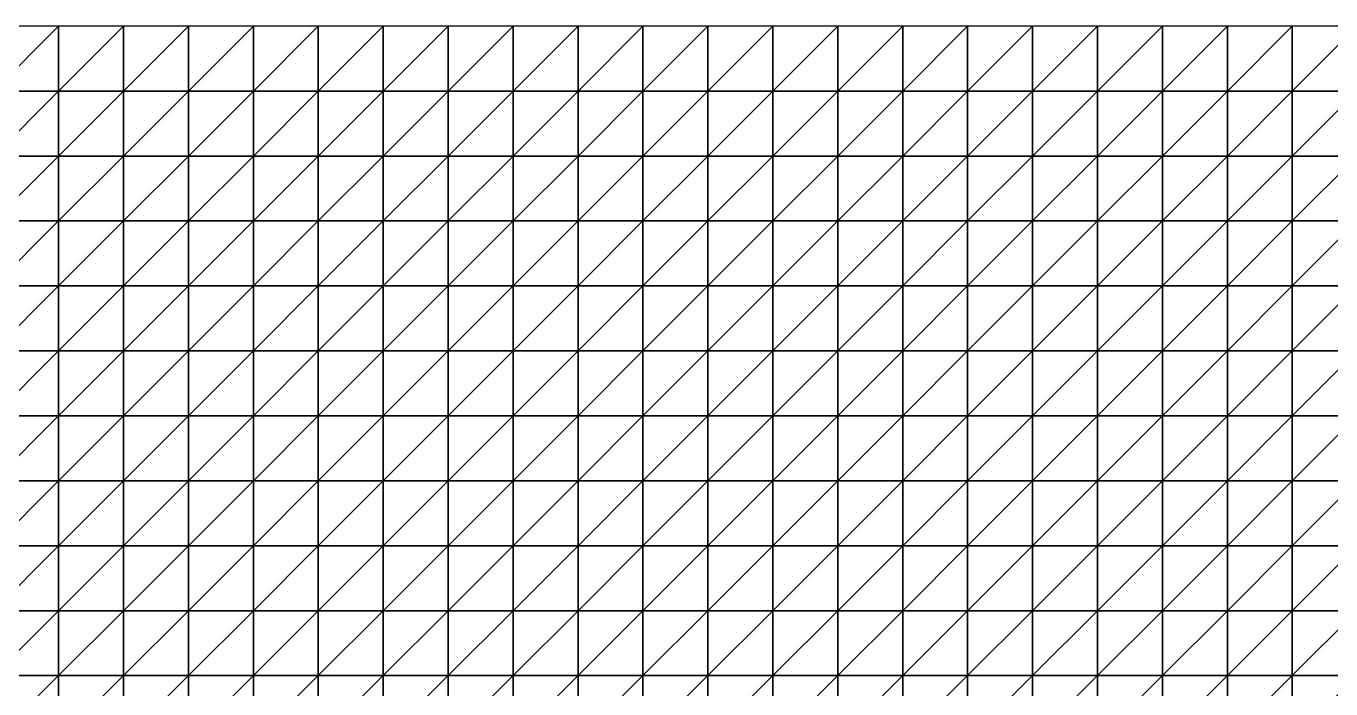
# Model space of a CAD drawing. Header units: metres. Extents: x 351000 to 353000, y 7455000 to 7457000.
# Drawn here: x 351988 to 352490, y 7456745 to 7457000 of the extents above; entities that cross this region are included whole.
import ezdxf

# ---------------------------------------------------------------- set-up
doc = ezdxf.new("R2010")
doc.units = ezdxf.units.M

msp = doc.modelspace()

# ---------------------------------------------------------------- linework, layer by layer
at = {"layer": 'TOPOGRAPHY'}
for points in [[(351975, 7456975, 1240.91), (352000, 7456975, 1244.28), (352000, 7457000, 1244.48)], [(351975, 7456975, 1240.91), (352000, 7457000, 1244.48), (351975, 7457000, 1240.61)], [(352000, 7456975, 1244.28), (352025, 7456975, 1247.51), (352025, 7457000, 1248.13)], [(352000, 7456975, 1244.28), (352025, 7457000, 1248.13), (352000, 7457000, 1244.48)], [(352025, 7456975, 1247.51), (352050, 7456975, 1250.34), (352050, 7457000, 1251.27)], [(352025, 7456975, 1247.51), (352050, 7457000, 1251.27), (352025, 7457000, 1248.13)], [(352050, 7456975, 1250.34), (352075, 7456975, 1252.52), (352075, 7457000, 1253.63)], [(352050, 7456975, 1250.34), (352075, 7457000, 1253.63), (352050, 7457000, 1251.27)], [(352075, 7456975, 1252.52), (352100, 7456975, 1253.86), (352100, 7457000, 1255)], [(352075, 7456975, 1252.52), (352100, 7457000, 1255), (352075, 7457000, 1253.63)], [(352100, 7456975, 1253.86), (352125, 7456975, 1254.24), (352125, 7457000, 1255.28)], [(352100, 7456975, 1253.86), (352125, 7457000, 1255.28), (352100, 7457000, 1255)], [(352125, 7456975, 1254.24), (352150, 7456975, 1253.62), (352150, 7457000, 1254.45)], [(352125, 7456975, 1254.24), (352150, 7457000, 1254.45), (352125, 7457000, 1255.28)], [(352150, 7456975, 1253.62), (352175, 7456975, 1252.06), (352175, 7457000, 1252.59)], [(352150, 7456975, 1253.62), (352175, 7457000, 1252.59), (352150, 7457000, 1254.45)], [(352175, 7456975, 1252.06), (352200, 7456975, 1249.71), (352200, 7457000, 1249.88)], [(352175, 7456975, 1252.06), (352200, 7457000, 1249.88), (352175, 7457000, 1252.59)], [(352200, 7456975, 1249.71), (352225, 7456975, 1246.79), (352225, 7457000, 1246.58)], [(352200, 7456975, 1249.71), (352225, 7457000, 1246.58), (352200, 7457000, 1249.88)], [(352225, 7456975, 1246.79), (352250, 7456975, 1243.6), (352250, 7457000, 1243.01)], [(352225, 7456975, 1246.79), (352250, 7457000, 1243.01), (352225, 7457000, 1246.58)], [(352250, 7456975, 1243.6), (352275, 7456975, 1240.43), (352275, 7457000, 1239.47)], [(352250, 7456975, 1243.6), (352275, 7457000, 1239.47), (352250, 7457000, 1243.01)], [(352275, 7456975, 1240.43), (352300, 7456975, 1237.61), (352300, 7457000, 1236.32)], [(352275, 7456975, 1240.43), (352300, 7457000, 1236.32), (352275, 7457000, 1239.47)], [(352300, 7456975, 1237.61), (352325, 7456975, 1235.41), (352325, 7457000, 1233.82)], [(352300, 7456975, 1237.61), (352325, 7457000, 1233.82), (352300, 7457000, 1236.32)], [(352325, 7456975, 1235.41), (352350, 7456975, 1234.07), (352350, 7457000, 1232.21)], [(352325, 7456975, 1235.41), (352350, 7457000, 1232.21), (352325, 7457000, 1233.82)], [(352350, 7456975, 1234.07), (352375, 7456975, 1233.73), (352375, 7457000, 1231.63)], [(352350, 7456975, 1234.07), (352375, 7457000, 1231.63), (352350, 7457000, 1232.21)], [(352375, 7456975, 1233.73), (352400, 7456975, 1234.45), (352400, 7457000, 1232.13)], [(352375, 7456975, 1233.73), (352400, 7457000, 1232.13), (352375, 7457000, 1231.63)], [(352400, 7456975, 1234.45), (352425, 7456975, 1236.2), (352425, 7457000, 1233.65)], [(352400, 7456975, 1234.45), (352425, 7457000, 1233.65), (352400, 7457000, 1232.13)], [(352425, 7456975, 1236.2), (352450, 7456975, 1238.85), (352450, 7457000, 1236.08)], [(352425, 7456975, 1236.2), (352450, 7457000, 1236.08), (352425, 7457000, 1233.65)], [(352450, 7456975, 1238.85), (352475, 7456975, 1242.18), (352475, 7457000, 1239.19)], [(352450, 7456975, 1238.85), (352475, 7457000, 1239.19), (352450, 7457000, 1236.08)], [(352475, 7456975, 1242.18), (352500, 7456975, 1245.94), (352500, 7457000, 1242.75)], [(352475, 7456975, 1242.18), (352500, 7457000, 1242.75), (352475, 7457000, 1239.19)], [(351975, 7456950, 1240.8), (352000, 7456950, 1243.38), (352000, 7456975, 1244.28)], [(351975, 7456950, 1240.8), (352000, 7456975, 1244.28), (351975, 7456975, 1240.91)], [(352000, 7456950, 1243.38), (352025, 7456950, 1245.91), (352025, 7456975, 1247.51)], [(352000, 7456950, 1243.38), (352025, 7456975, 1247.51), (352000, 7456975, 1244.28)], [(352025, 7456950, 1245.91), (352050, 7456950, 1248.19), (352050, 7456975, 1250.34)], [(352025, 7456950, 1245.91), (352050, 7456975, 1250.34), (352025, 7456975, 1247.51)], [(352050, 7456950, 1248.19), (352075, 7456950, 1250.01), (352075, 7456975, 1252.52)], [(352050, 7456950, 1248.19), (352075, 7456975, 1252.52), (352050, 7456975, 1250.34)], [(352075, 7456950, 1250.01), (352100, 7456950, 1251.22), (352100, 7456975, 1253.86)], [(352075, 7456950, 1250.01), (352100, 7456975, 1253.86), (352075, 7456975, 1252.52)], [(352100, 7456950, 1251.22), (352125, 7456950, 1251.69), (352125, 7456975, 1254.24)], [(352100, 7456950, 1251.22), (352125, 7456975, 1254.24), (352100, 7456975, 1253.86)], [(352125, 7456950, 1251.69), (352150, 7456950, 1251.39), (352150, 7456975, 1253.62)], [(352125, 7456950, 1251.69), (352150, 7456975, 1253.62), (352125, 7456975, 1254.24)], [(352150, 7456950, 1251.39), (352175, 7456950, 1250.32), (352175, 7456975, 1252.06)], [(352150, 7456950, 1251.39), (352175, 7456975, 1252.06), (352150, 7456975, 1253.62)], [(352175, 7456950, 1250.32), (352200, 7456950, 1248.62), (352200, 7456975, 1249.71)], [(352175, 7456950, 1250.32), (352200, 7456975, 1249.71), (352175, 7456975, 1252.06)], [(352200, 7456950, 1248.62), (352225, 7456950, 1246.43), (352225, 7456975, 1246.79)], [(352200, 7456950, 1248.62), (352225, 7456975, 1246.79), (352200, 7456975, 1249.71)], [(352225, 7456950, 1246.43), (352250, 7456950, 1244.01), (352250, 7456975, 1243.6)], [(352225, 7456950, 1246.43), (352250, 7456975, 1243.6), (352225, 7456975, 1246.79)], [(352250, 7456950, 1244.01), (352275, 7456950, 1241.6), (352275, 7456975, 1240.43)], [(352250, 7456950, 1244.01), (352275, 7456975, 1240.43), (352250, 7456975, 1243.6)], [(352275, 7456950, 1241.6), (352300, 7456950, 1239.48), (352300, 7456975, 1237.61)], [(352275, 7456950, 1241.6), (352300, 7456975, 1237.61), (352275, 7456975, 1240.43)], [(352300, 7456950, 1239.48), (352325, 7456950, 1237.9), (352325, 7456975, 1235.41)], [(352300, 7456950, 1239.48), (352325, 7456975, 1235.41), (352300, 7456975, 1237.61)], [(352325, 7456950, 1237.9), (352350, 7456950, 1237.07), (352350, 7456975, 1234.07)], [(352325, 7456950, 1237.9), (352350, 7456975, 1234.07), (352325, 7456975, 1235.41)], [(352350, 7456950, 1237.07), (352375, 7456950, 1237.11), (352375, 7456975, 1233.73)], [(352350, 7456950, 1237.07), (352375, 7456975, 1233.73), (352350, 7456975, 1234.07)], [(352375, 7456950, 1237.11), (352400, 7456950, 1238.1), (352400, 7456975, 1234.45)], [(352375, 7456950, 1237.11), (352400, 7456975, 1234.45), (352375, 7456975, 1233.73)], [(352400, 7456950, 1238.1), (352425, 7456950, 1240), (352425, 7456975, 1236.2)], [(352400, 7456950, 1238.1), (352425, 7456975, 1236.2), (352400, 7456975, 1234.45)], [(352425, 7456950, 1240), (352450, 7456950, 1242.69), (352450, 7456975, 1238.85)], [(352425, 7456950, 1240), (352450, 7456975, 1238.85), (352425, 7456975, 1236.2)], [(352450, 7456950, 1242.69), (352475, 7456950, 1245.99), (352475, 7456975, 1242.18)], [(352450, 7456950, 1242.69), (352475, 7456975, 1242.18), (352450, 7456975, 1238.85)], [(352475, 7456950, 1245.99), (352500, 7456950, 1249.63), (352500, 7456975, 1245.94)], [(352475, 7456950, 1245.99), (352500, 7456975, 1245.94), (352475, 7456975, 1242.18)], [(351975, 7456925, 1240.08), (352000, 7456925, 1241.77), (352000, 7456950, 1243.38)], [(351975, 7456925, 1240.08), (352000, 7456950, 1243.38), (351975, 7456950, 1240.8)], [(352000, 7456925, 1241.77), (352025, 7456925, 1243.49), (352025, 7456950, 1245.91)], [(352000, 7456925, 1241.77), (352025, 7456950, 1245.91), (352000, 7456950, 1243.38)], [(352025, 7456925, 1243.49), (352050, 7456925, 1245.14), (352050, 7456950, 1248.19)], [(352025, 7456925, 1243.49), (352050, 7456950, 1248.19), (352025, 7456950, 1245.91)], [(352050, 7456925, 1245.14), (352075, 7456925, 1246.58), (352075, 7456950, 1250.01)], [(352050, 7456925, 1245.14), (352075, 7456950, 1250.01), (352050, 7456950, 1248.19)], [(352075, 7456925, 1246.58), (352100, 7456925, 1247.68), (352100, 7456950, 1251.22)], [(352075, 7456925, 1246.58), (352100, 7456950, 1251.22), (352075, 7456950, 1250.01)], [(352100, 7456925, 1247.68), (352125, 7456925, 1248.33), (352125, 7456950, 1251.69)], [(352100, 7456925, 1247.68), (352125, 7456950, 1251.69), (352100, 7456950, 1251.22)], [(352125, 7456925, 1248.33), (352150, 7456925, 1248.48), (352150, 7456950, 1251.39)], [(352125, 7456925, 1248.33), (352150, 7456950, 1251.39), (352125, 7456950, 1251.69)], [(352150, 7456925, 1248.48), (352175, 7456925, 1248.12), (352175, 7456950, 1250.32)], [(352150, 7456925, 1248.48), (352175, 7456950, 1250.32), (352150, 7456950, 1251.39)], [(352175, 7456925, 1248.12), (352200, 7456925, 1247.29), (352200, 7456950, 1248.62)], [(352175, 7456925, 1248.12), (352200, 7456950, 1248.62), (352175, 7456950, 1250.32)], [(352200, 7456925, 1247.29), (352225, 7456925, 1246.11), (352225, 7456950, 1246.43)], [(352200, 7456925, 1247.29), (352225, 7456950, 1246.43), (352200, 7456950, 1248.62)], [(352225, 7456925, 1246.11), (352250, 7456925, 1244.74), (352250, 7456950, 1244.01)], [(352225, 7456925, 1246.11), (352250, 7456950, 1244.01), (352225, 7456950, 1246.43)], [(352250, 7456925, 1244.74), (352275, 7456925, 1243.36), (352275, 7456950, 1241.6)], [(352250, 7456925, 1244.74), (352275, 7456950, 1241.6), (352250, 7456950, 1244.01)], [(352275, 7456925, 1243.36), (352300, 7456925, 1242.17), (352300, 7456950, 1239.48)], [(352275, 7456925, 1243.36), (352300, 7456950, 1239.48), (352275, 7456950, 1241.6)], [(352300, 7456925, 1242.17), (352325, 7456925, 1241.37), (352325, 7456950, 1237.9)], [(352300, 7456925, 1242.17), (352325, 7456950, 1237.9), (352300, 7456950, 1239.48)], [(352325, 7456925, 1241.37), (352350, 7456925, 1241.14), (352350, 7456950, 1237.07)], [(352325, 7456925, 1241.37), (352350, 7456950, 1237.07), (352325, 7456950, 1237.9)], [(352350, 7456925, 1241.14), (352375, 7456925, 1241.58), (352375, 7456950, 1237.11)], [(352350, 7456925, 1241.14), (352375, 7456950, 1237.11), (352350, 7456950, 1237.07)], [(352375, 7456925, 1241.58), (352400, 7456925, 1242.75), (352400, 7456950, 1238.1)], [(352375, 7456925, 1241.58), (352400, 7456950, 1238.1), (352375, 7456950, 1237.11)], [(352400, 7456925, 1242.75), (352425, 7456925, 1244.63), (352425, 7456950, 1240)], [(352400, 7456925, 1242.75), (352425, 7456950, 1240), (352400, 7456950, 1238.1)], [(352425, 7456925, 1244.63), (352450, 7456925, 1247.14), (352450, 7456950, 1242.69)], [(352425, 7456925, 1244.63), (352450, 7456950, 1242.69), (352425, 7456950, 1240)], [(352450, 7456925, 1247.14), (352475, 7456925, 1250.1), (352475, 7456950, 1245.99)], [(352450, 7456925, 1247.14), (352475, 7456950, 1245.99), (352450, 7456950, 1242.69)], [(352475, 7456925, 1250.1), (352500, 7456925, 1253.31), (352500, 7456950, 1249.63)], [(352475, 7456925, 1250.1), (352500, 7456950, 1249.63), (352475, 7456950, 1245.99)], [(351975, 7456900, 1238.82), (352000, 7456900, 1239.67), (352000, 7456925, 1241.77)], [(351975, 7456900, 1238.82), (352000, 7456925, 1241.77), (351975, 7456925, 1240.08)], [(352000, 7456900, 1239.67), (352025, 7456900, 1240.69), (352025, 7456925, 1243.49)], [(352000, 7456900, 1239.67), (352025, 7456925, 1243.49), (352000, 7456925, 1241.77)], [(352025, 7456900, 1240.69), (352050, 7456900, 1241.81), (352050, 7456925, 1245.14)], [(352025, 7456900, 1240.69), (352050, 7456925, 1245.14), (352025, 7456925, 1243.49)], [(352050, 7456900, 1241.81), (352075, 7456900, 1242.96), (352075, 7456925, 1246.58)], [(352050, 7456900, 1241.81), (352075, 7456925, 1246.58), (352050, 7456925, 1245.14)], [(352075, 7456900, 1242.96), (352100, 7456900, 1244.06), (352100, 7456925, 1247.68)], [(352075, 7456900, 1242.96), (352100, 7456925, 1247.68), (352075, 7456925, 1246.58)], [(352100, 7456900, 1244.06), (352125, 7456900, 1245.02), (352125, 7456925, 1248.33)], [(352100, 7456900, 1244.06), (352125, 7456925, 1248.33), (352100, 7456925, 1247.68)], [(352125, 7456900, 1245.02), (352150, 7456900, 1245.75), (352150, 7456925, 1248.48)], [(352125, 7456900, 1245.02), (352150, 7456925, 1248.48), (352125, 7456925, 1248.33)], [(352150, 7456900, 1245.75), (352175, 7456900, 1246.22), (352175, 7456925, 1248.12)], [(352150, 7456900, 1245.75), (352175, 7456925, 1248.12), (352150, 7456925, 1248.48)], [(352175, 7456900, 1246.22), (352200, 7456900, 1246.41), (352200, 7456925, 1247.29)], [(352175, 7456900, 1246.22), (352200, 7456925, 1247.29), (352175, 7456925, 1248.12)], [(352200, 7456900, 1246.41), (352225, 7456900, 1246.35), (352225, 7456925, 1246.11)], [(352200, 7456900, 1246.41), (352225, 7456925, 1246.11), (352200, 7456925, 1247.29)], [(352225, 7456900, 1246.35), (352250, 7456900, 1246.13), (352250, 7456925, 1244.74)], [(352225, 7456900, 1246.35), (352250, 7456925, 1244.74), (352225, 7456925, 1246.11)], [(352250, 7456900, 1246.13), (352275, 7456900, 1245.84), (352275, 7456925, 1243.36)], [(352250, 7456900, 1246.13), (352275, 7456925, 1243.36), (352250, 7456925, 1244.74)], [(352275, 7456900, 1245.84), (352300, 7456900, 1245.62), (352300, 7456925, 1242.17)], [(352275, 7456900, 1245.84), (352300, 7456925, 1242.17), (352275, 7456925, 1243.36)], [(352300, 7456900, 1245.62), (352325, 7456900, 1245.59), (352325, 7456925, 1241.37)], [(352300, 7456900, 1245.62), (352325, 7456925, 1241.37), (352300, 7456925, 1242.17)], [(352325, 7456900, 1245.59), (352350, 7456900, 1245.89), (352350, 7456925, 1241.14)], [(352325, 7456900, 1245.59), (352350, 7456925, 1241.14), (352325, 7456925, 1241.37)], [(352350, 7456900, 1245.89), (352375, 7456900, 1246.61), (352375, 7456925, 1241.58)], [(352350, 7456900, 1245.89), (352375, 7456925, 1241.58), (352350, 7456925, 1241.14)], [(352375, 7456900, 1246.61), (352400, 7456900, 1247.8), (352400, 7456925, 1242.75)], [(352375, 7456900, 1246.61), (352400, 7456925, 1242.75), (352375, 7456925, 1241.58)], [(352400, 7456900, 1247.8), (352425, 7456900, 1249.46), (352425, 7456925, 1244.63)], [(352400, 7456900, 1247.8), (352425, 7456925, 1244.63), (352400, 7456925, 1242.75)], [(352425, 7456900, 1249.46), (352450, 7456900, 1251.54), (352450, 7456925, 1247.14)], [(352425, 7456900, 1249.46), (352450, 7456925, 1247.14), (352425, 7456925, 1244.63)], [(352450, 7456900, 1251.54), (352475, 7456900, 1253.93), (352475, 7456925, 1250.1)], [(352450, 7456900, 1251.54), (352475, 7456925, 1250.1), (352450, 7456925, 1247.14)], [(352475, 7456900, 1253.93), (352500, 7456900, 1256.47), (352500, 7456925, 1253.31)], [(352475, 7456900, 1253.93), (352500, 7456925, 1253.31), (352475, 7456925, 1250.1)], [(351975, 7456875, 1237.3), (352000, 7456875, 1237.59), (352000, 7456900, 1239.67)], [(351975, 7456875, 1237.3), (352000, 7456900, 1239.67), (351975, 7456900, 1238.82)], [(352000, 7456875, 1237.59), (352025, 7456875, 1238.13), (352025, 7456900, 1240.69)], [(352000, 7456875, 1237.59), (352025, 7456900, 1240.69), (352000, 7456900, 1239.67)], [(352025, 7456875, 1238.13), (352050, 7456875, 1238.95), (352050, 7456900, 1241.81)], [(352025, 7456875, 1238.13), (352050, 7456900, 1241.81), (352025, 7456900, 1240.69)], [(352050, 7456875, 1238.95), (352075, 7456875, 1240), (352075, 7456900, 1242.96)], [(352050, 7456875, 1238.95), (352075, 7456900, 1242.96), (352050, 7456900, 1241.81)], [(352075, 7456875, 1240), (352100, 7456875, 1241.25), (352100, 7456900, 1244.06)], [(352075, 7456875, 1240), (352100, 7456900, 1244.06), (352075, 7456900, 1242.96)], [(352100, 7456875, 1241.25), (352125, 7456875, 1242.6), (352125, 7456900, 1245.02)], [(352100, 7456875, 1241.25), (352125, 7456900, 1245.02), (352100, 7456900, 1244.06)], [(352125, 7456875, 1242.6), (352150, 7456875, 1243.96), (352150, 7456900, 1245.75)], [(352125, 7456875, 1242.6), (352150, 7456900, 1245.75), (352125, 7456900, 1245.02)], [(352150, 7456875, 1243.96), (352175, 7456875, 1245.26), (352175, 7456900, 1246.22)], [(352150, 7456875, 1243.96), (352175, 7456900, 1246.22), (352150, 7456900, 1245.75)], [(352175, 7456875, 1245.26), (352200, 7456875, 1246.43), (352200, 7456900, 1246.41)], [(352175, 7456875, 1245.26), (352200, 7456900, 1246.41), (352175, 7456900, 1246.22)], [(352200, 7456875, 1246.43), (352225, 7456875, 1247.42), (352225, 7456900, 1246.35)], [(352200, 7456875, 1246.43), (352225, 7456900, 1246.35), (352200, 7456900, 1246.41)], [(352225, 7456875, 1247.42), (352250, 7456875, 1248.23), (352250, 7456900, 1246.13)], [(352225, 7456875, 1247.42), (352250, 7456900, 1246.13), (352225, 7456900, 1246.35)], [(352250, 7456875, 1248.23), (352275, 7456875, 1248.9), (352275, 7456900, 1245.84)], [(352250, 7456875, 1248.23), (352275, 7456900, 1245.84), (352250, 7456900, 1246.13)], [(352275, 7456875, 1248.9), (352300, 7456875, 1249.48), (352300, 7456900, 1245.62)], [(352275, 7456875, 1248.9), (352300, 7456900, 1245.62), (352275, 7456900, 1245.84)], [(352300, 7456875, 1249.48), (352325, 7456875, 1250.05), (352325, 7456900, 1245.59)], [(352300, 7456875, 1249.48), (352325, 7456900, 1245.59), (352300, 7456900, 1245.62)], [(352325, 7456875, 1250.05), (352350, 7456875, 1250.69), (352350, 7456900, 1245.89)], [(352325, 7456875, 1250.05), (352350, 7456900, 1245.89), (352325, 7456900, 1245.59)], [(352350, 7456875, 1250.69), (352375, 7456875, 1251.49), (352375, 7456900, 1246.61)], [(352350, 7456875, 1250.69), (352375, 7456900, 1246.61), (352350, 7456900, 1245.89)], [(352375, 7456875, 1251.49), (352400, 7456875, 1252.51), (352400, 7456900, 1247.8)], [(352375, 7456875, 1251.49), (352400, 7456900, 1247.8), (352375, 7456900, 1246.61)], [(352400, 7456875, 1252.51), (352425, 7456875, 1253.77), (352425, 7456900, 1249.46)], [(352400, 7456875, 1252.51), (352425, 7456900, 1249.46), (352400, 7456900, 1247.8)], [(352425, 7456875, 1253.77), (352450, 7456875, 1255.26), (352450, 7456900, 1251.54)], [(352425, 7456875, 1253.77), (352450, 7456900, 1251.54), (352425, 7456900, 1249.46)], [(352450, 7456875, 1255.26), (352475, 7456875, 1256.95), (352475, 7456900, 1253.93)], [(352450, 7456875, 1255.26), (352475, 7456900, 1253.93), (352450, 7456900, 1251.54)], [(352475, 7456875, 1256.95), (352500, 7456875, 1258.72), (352500, 7456900, 1256.47)], [(352475, 7456875, 1256.95), (352500, 7456900, 1256.47), (352475, 7456900, 1253.93)], [(351975, 7456850, 1236.06), (352000, 7456850, 1236.14), (352000, 7456875, 1237.59)], [(351975, 7456850, 1236.06), (352000, 7456875, 1237.59), (351975, 7456875, 1237.3)], [(352000, 7456850, 1236.14), (352025, 7456850, 1236.54), (352025, 7456875, 1238.13)], [(352000, 7456850, 1236.14), (352025, 7456875, 1238.13), (352000, 7456875, 1237.59)], [(352025, 7456850, 1236.54), (352050, 7456850, 1237.31), (352050, 7456875, 1238.95)], [(352025, 7456850, 1236.54), (352050, 7456875, 1238.95), (352025, 7456875, 1238.13)], [(352050, 7456850, 1237.31), (352075, 7456850, 1238.46), (352075, 7456875, 1240)], [(352050, 7456850, 1237.31), (352075, 7456875, 1240), (352050, 7456875, 1238.95)], [(352075, 7456850, 1238.46), (352100, 7456850, 1239.95), (352100, 7456875, 1241.25)], [(352075, 7456850, 1238.46), (352100, 7456875, 1241.25), (352075, 7456875, 1240)], [(352100, 7456850, 1239.95), (352125, 7456850, 1241.71), (352125, 7456875, 1242.6)], [(352100, 7456850, 1239.95), (352125, 7456875, 1242.6), (352100, 7456875, 1241.25)], [(352125, 7456850, 1241.71), (352150, 7456850, 1243.63), (352150, 7456875, 1243.96)], [(352125, 7456850, 1241.71), (352150, 7456875, 1243.96), (352125, 7456875, 1242.6)], [(352150, 7456850, 1243.63), (352175, 7456850, 1245.6), (352175, 7456875, 1245.26)], [(352150, 7456850, 1243.63), (352175, 7456875, 1245.26), (352150, 7456875, 1243.96)], [(352175, 7456850, 1245.6), (352200, 7456850, 1247.52), (352200, 7456875, 1246.43)], [(352175, 7456850, 1245.6), (352200, 7456875, 1246.43), (352175, 7456875, 1245.26)], [(352200, 7456850, 1247.52), (352225, 7456850, 1249.28), (352225, 7456875, 1247.42)], [(352200, 7456850, 1247.52), (352225, 7456875, 1247.42), (352200, 7456875, 1246.43)], [(352225, 7456850, 1249.28), (352250, 7456850, 1250.83), (352250, 7456875, 1248.23)], [(352225, 7456850, 1249.28), (352250, 7456875, 1248.23), (352225, 7456875, 1247.42)], [(352250, 7456850, 1250.83), (352275, 7456850, 1252.14), (352275, 7456875, 1248.9)], [(352250, 7456850, 1250.83), (352275, 7456875, 1248.9), (352250, 7456875, 1248.23)], [(352275, 7456850, 1252.14), (352300, 7456850, 1253.22), (352300, 7456875, 1249.48)], [(352275, 7456850, 1252.14), (352300, 7456875, 1249.48), (352275, 7456875, 1248.9)], [(352300, 7456850, 1253.22), (352325, 7456850, 1254.09), (352325, 7456875, 1250.05)], [(352300, 7456850, 1253.22), (352325, 7456875, 1250.05), (352300, 7456875, 1249.48)], [(352325, 7456850, 1254.09), (352350, 7456850, 1254.84), (352350, 7456875, 1250.69)], [(352325, 7456850, 1254.09), (352350, 7456875, 1250.69), (352325, 7456875, 1250.05)], [(352350, 7456850, 1254.84), (352375, 7456850, 1255.52), (352375, 7456875, 1251.49)], [(352350, 7456850, 1254.84), (352375, 7456875, 1251.49), (352350, 7456875, 1250.69)], [(352375, 7456850, 1255.52), (352400, 7456850, 1256.21), (352400, 7456875, 1252.51)], [(352375, 7456850, 1255.52), (352400, 7456875, 1252.51), (352375, 7456875, 1251.49)], [(352400, 7456850, 1256.21), (352425, 7456850, 1256.98), (352425, 7456875, 1253.77)], [(352400, 7456850, 1256.21), (352425, 7456875, 1253.77), (352400, 7456875, 1252.51)], [(352425, 7456850, 1256.98), (352450, 7456850, 1257.86), (352450, 7456875, 1255.26)], [(352425, 7456850, 1256.98), (352450, 7456875, 1255.26), (352425, 7456875, 1253.77)], [(352450, 7456850, 1257.86), (352475, 7456850, 1258.85), (352475, 7456875, 1256.95)], [(352450, 7456850, 1257.86), (352475, 7456875, 1256.95), (352450, 7456875, 1255.26)], [(352475, 7456850, 1258.85), (352500, 7456850, 1259.93), (352500, 7456875, 1258.72)], [(352475, 7456850, 1258.85), (352500, 7456875, 1258.72), (352475, 7456875, 1256.95)], [(351975, 7456825, 1235.66), (352000, 7456825, 1235.92), (352000, 7456850, 1236.14)], [(351975, 7456825, 1235.66), (352000, 7456850, 1236.14), (351975, 7456850, 1236.06)], [(352000, 7456825, 1235.92), (352025, 7456825, 1236.49), (352025, 7456850, 1236.54)], [(352000, 7456825, 1235.92), (352025, 7456850, 1236.54), (352000, 7456850, 1236.14)], [(352025, 7456825, 1236.49), (352050, 7456825, 1237.45), (352050, 7456850, 1237.31)], [(352025, 7456825, 1236.49), (352050, 7456850, 1237.31), (352025, 7456850, 1236.54)], [(352050, 7456825, 1237.45), (352075, 7456825, 1238.82), (352075, 7456850, 1238.46)], [(352050, 7456825, 1237.45), (352075, 7456850, 1238.46), (352050, 7456850, 1237.31)], [(352075, 7456825, 1238.82), (352100, 7456825, 1240.57), (352100, 7456850, 1239.95)], [(352075, 7456825, 1238.82), (352100, 7456850, 1239.95), (352075, 7456850, 1238.46)], [(352100, 7456825, 1240.57), (352125, 7456825, 1242.62), (352125, 7456850, 1241.71)], [(352100, 7456825, 1240.57), (352125, 7456850, 1241.71), (352100, 7456850, 1239.95)], [(352125, 7456825, 1242.62), (352150, 7456825, 1244.88), (352150, 7456850, 1243.63)], [(352125, 7456825, 1242.62), (352150, 7456850, 1243.63), (352125, 7456850, 1241.71)], [(352150, 7456825, 1244.88), (352175, 7456825, 1247.22), (352175, 7456850, 1245.6)], [(352150, 7456825, 1244.88), (352175, 7456850, 1245.6), (352150, 7456850, 1243.63)], [(352175, 7456825, 1247.22), (352200, 7456825, 1249.5), (352200, 7456850, 1247.52)], [(352175, 7456825, 1247.22), (352200, 7456850, 1247.52), (352175, 7456850, 1245.6)], [(352200, 7456825, 1249.5), (352225, 7456825, 1251.63), (352225, 7456850, 1249.28)], [(352200, 7456825, 1249.5), (352225, 7456850, 1249.28), (352200, 7456850, 1247.52)], [(352225, 7456825, 1251.63), (352250, 7456825, 1253.49), (352250, 7456850, 1250.83)], [(352225, 7456825, 1251.63), (352250, 7456850, 1250.83), (352225, 7456850, 1249.28)], [(352250, 7456825, 1253.49), (352275, 7456825, 1255.03), (352275, 7456850, 1252.14)], [(352250, 7456825, 1253.49), (352275, 7456850, 1252.14), (352250, 7456850, 1250.83)], [(352275, 7456825, 1255.03), (352300, 7456825, 1256.23), (352300, 7456850, 1253.22)], [(352275, 7456825, 1255.03), (352300, 7456850, 1253.22), (352275, 7456850, 1252.14)], [(352300, 7456825, 1256.23), (352325, 7456825, 1257.12), (352325, 7456850, 1254.09)], [(352300, 7456825, 1256.23), (352325, 7456850, 1254.09), (352300, 7456850, 1253.22)], [(352325, 7456825, 1257.12), (352350, 7456825, 1257.73), (352350, 7456850, 1254.84)], [(352325, 7456825, 1257.12), (352350, 7456850, 1254.84), (352325, 7456850, 1254.09)], [(352350, 7456825, 1257.73), (352375, 7456825, 1258.15), (352375, 7456850, 1255.52)], [(352350, 7456825, 1257.73), (352375, 7456850, 1255.52), (352350, 7456850, 1254.84)], [(352375, 7456825, 1258.15), (352400, 7456825, 1258.47), (352400, 7456850, 1256.21)], [(352375, 7456825, 1258.15), (352400, 7456850, 1256.21), (352375, 7456850, 1255.52)], [(352400, 7456825, 1258.47), (352425, 7456825, 1258.77), (352425, 7456850, 1256.98)], [(352400, 7456825, 1258.47), (352425, 7456850, 1256.98), (352400, 7456850, 1256.21)], [(352425, 7456825, 1258.77), (352450, 7456825, 1259.13), (352450, 7456850, 1257.86)], [(352425, 7456825, 1258.77), (352450, 7456850, 1257.86), (352425, 7456850, 1256.98)], [(352450, 7456825, 1259.13), (352475, 7456825, 1259.6), (352475, 7456850, 1258.85)], [(352450, 7456825, 1259.13), (352475, 7456850, 1258.85), (352450, 7456850, 1257.86)], [(352475, 7456825, 1259.6), (352500, 7456825, 1260.18), (352500, 7456850, 1259.93)], [(352475, 7456825, 1259.6), (352500, 7456850, 1259.93), (352475, 7456850, 1258.85)], [(351975, 7456800, 1236.62), (352000, 7456800, 1237.36), (352000, 7456825, 1235.92)], [(351975, 7456800, 1236.62), (352000, 7456825, 1235.92), (351975, 7456825, 1235.66)], [(352000, 7456800, 1237.36), (352025, 7456800, 1238.34), (352025, 7456825, 1236.49)], [(352000, 7456800, 1237.36), (352025, 7456825, 1236.49), (352000, 7456825, 1235.92)], [(352025, 7456800, 1238.34), (352050, 7456800, 1239.61), (352050, 7456825, 1237.45)], [(352025, 7456800, 1238.34), (352050, 7456825, 1237.45), (352025, 7456825, 1236.49)], [(352050, 7456800, 1239.61), (352075, 7456800, 1241.2), (352075, 7456825, 1238.82)], [(352050, 7456800, 1239.61), (352075, 7456825, 1238.82), (352050, 7456825, 1237.45)], [(352075, 7456800, 1241.2), (352100, 7456800, 1243.09), (352100, 7456825, 1240.57)], [(352075, 7456800, 1241.2), (352100, 7456825, 1240.57), (352075, 7456825, 1238.82)], [(352100, 7456800, 1243.09), (352125, 7456800, 1245.21), (352125, 7456825, 1242.62)], [(352100, 7456800, 1243.09), (352125, 7456825, 1242.62), (352100, 7456825, 1240.57)], [(352125, 7456800, 1245.21), (352150, 7456800, 1247.47), (352150, 7456825, 1244.88)], [(352125, 7456800, 1245.21), (352150, 7456825, 1244.88), (352125, 7456825, 1242.62)], [(352150, 7456800, 1247.47), (352175, 7456800, 1249.77), (352175, 7456825, 1247.22)], [(352150, 7456800, 1247.47), (352175, 7456825, 1247.22), (352150, 7456825, 1244.88)], [(352175, 7456800, 1249.77), (352200, 7456800, 1251.97), (352200, 7456825, 1249.5)], [(352175, 7456800, 1249.77), (352200, 7456825, 1249.5), (352175, 7456825, 1247.22)], [(352200, 7456800, 1251.97), (352225, 7456800, 1253.98), (352225, 7456825, 1251.63)], [(352200, 7456800, 1251.97), (352225, 7456825, 1251.63), (352200, 7456825, 1249.5)], [(352225, 7456800, 1253.98), (352250, 7456800, 1255.7), (352250, 7456825, 1253.49)], [(352225, 7456800, 1253.98), (352250, 7456825, 1253.49), (352225, 7456825, 1251.63)], [(352250, 7456800, 1255.7), (352275, 7456800, 1257.06), (352275, 7456825, 1255.03)], [(352250, 7456800, 1255.7), (352275, 7456825, 1255.03), (352250, 7456825, 1253.49)], [(352275, 7456800, 1257.06), (352300, 7456800, 1258.05), (352300, 7456825, 1256.23)], [(352275, 7456800, 1257.06), (352300, 7456825, 1256.23), (352275, 7456825, 1255.03)], [(352300, 7456800, 1258.05), (352325, 7456800, 1258.69), (352325, 7456825, 1257.12)], [(352300, 7456800, 1258.05), (352325, 7456825, 1257.12), (352300, 7456825, 1256.23)], [(352325, 7456800, 1258.69), (352350, 7456800, 1259.03), (352350, 7456825, 1257.73)], [(352325, 7456800, 1258.69), (352350, 7456825, 1257.73), (352325, 7456825, 1257.12)], [(352350, 7456800, 1259.03), (352375, 7456800, 1259.15), (352375, 7456825, 1258.15)], [(352350, 7456800, 1259.03), (352375, 7456825, 1258.15), (352350, 7456825, 1257.73)], [(352375, 7456800, 1259.15), (352400, 7456800, 1259.15), (352400, 7456825, 1258.47)], [(352375, 7456800, 1259.15), (352400, 7456825, 1258.47), (352375, 7456825, 1258.15)], [(352400, 7456800, 1259.15), (352425, 7456800, 1259.13), (352425, 7456825, 1258.77)], [(352400, 7456800, 1259.15), (352425, 7456825, 1258.77), (352400, 7456825, 1258.47)], [(352425, 7456800, 1259.13), (352450, 7456800, 1259.19), (352450, 7456825, 1259.13)], [(352425, 7456800, 1259.13), (352450, 7456825, 1259.13), (352425, 7456825, 1258.77)], [(352450, 7456800, 1259.19), (352475, 7456800, 1259.4), (352475, 7456825, 1259.6)], [(352450, 7456800, 1259.19), (352475, 7456825, 1259.6), (352450, 7456825, 1259.13)], [(352475, 7456800, 1259.4), (352500, 7456800, 1259.79), (352500, 7456825, 1260.18)], [(352475, 7456800, 1259.4), (352500, 7456825, 1260.18), (352475, 7456825, 1259.6)], [(351975, 7456775, 1239.19), (352000, 7456775, 1240.58), (352000, 7456800, 1237.36)], [(351975, 7456775, 1239.19), (352000, 7456800, 1237.36), (351975, 7456800, 1236.62)], [(352000, 7456775, 1240.58), (352025, 7456775, 1242.04), (352025, 7456800, 1238.34)], [(352000, 7456775, 1240.58), (352025, 7456800, 1238.34), (352000, 7456800, 1237.36)], [(352025, 7456775, 1242.04), (352050, 7456775, 1243.61), (352050, 7456800, 1239.61)], [(352025, 7456775, 1242.04), (352050, 7456800, 1239.61), (352025, 7456800, 1238.34)], [(352050, 7456775, 1243.61), (352075, 7456775, 1245.3), (352075, 7456800, 1241.2)], [(352050, 7456775, 1243.61), (352075, 7456800, 1241.2), (352050, 7456800, 1239.61)], [(352075, 7456775, 1245.3), (352100, 7456775, 1247.11), (352100, 7456800, 1243.09)], [(352075, 7456775, 1245.3), (352100, 7456800, 1243.09), (352075, 7456800, 1241.2)], [(352100, 7456775, 1247.11), (352125, 7456775, 1248.98), (352125, 7456800, 1245.21)], [(352100, 7456775, 1247.11), (352125, 7456800, 1245.21), (352100, 7456800, 1243.09)], [(352125, 7456775, 1248.98), (352150, 7456775, 1250.88), (352150, 7456800, 1247.47)], [(352125, 7456775, 1248.98), (352150, 7456800, 1247.47), (352125, 7456800, 1245.21)], [(352150, 7456775, 1250.88), (352175, 7456775, 1252.7), (352175, 7456800, 1249.77)], [(352150, 7456775, 1250.88), (352175, 7456800, 1249.77), (352150, 7456800, 1247.47)], [(352175, 7456775, 1252.7), (352200, 7456775, 1254.39), (352200, 7456800, 1251.97)], [(352175, 7456775, 1252.7), (352200, 7456800, 1251.97), (352175, 7456800, 1249.77)], [(352200, 7456775, 1254.39), (352225, 7456775, 1255.85), (352225, 7456800, 1253.98)], [(352200, 7456775, 1254.39), (352225, 7456800, 1253.98), (352200, 7456800, 1251.97)], [(352225, 7456775, 1255.85), (352250, 7456775, 1257.03), (352250, 7456800, 1255.7)], [(352225, 7456775, 1255.85), (352250, 7456800, 1255.7), (352225, 7456800, 1253.98)], [(352250, 7456775, 1257.03), (352275, 7456775, 1257.9), (352275, 7456800, 1257.06)], [(352250, 7456775, 1257.03), (352275, 7456800, 1257.06), (352250, 7456800, 1255.7)], [(352275, 7456775, 1257.9), (352300, 7456775, 1258.45), (352300, 7456800, 1258.05)], [(352275, 7456775, 1257.9), (352300, 7456800, 1258.05), (352275, 7456800, 1257.06)], [(352300, 7456775, 1258.45), (352325, 7456775, 1258.7), (352325, 7456800, 1258.69)], [(352300, 7456775, 1258.45), (352325, 7456800, 1258.69), (352300, 7456800, 1258.05)], [(352325, 7456775, 1258.7), (352350, 7456775, 1258.73), (352350, 7456800, 1259.03)], [(352325, 7456775, 1258.7), (352350, 7456800, 1259.03), (352325, 7456800, 1258.69)], [(352350, 7456775, 1258.73), (352375, 7456775, 1258.62), (352375, 7456800, 1259.15)], [(352350, 7456775, 1258.73), (352375, 7456800, 1259.15), (352350, 7456800, 1259.03)], [(352375, 7456775, 1258.62), (352400, 7456775, 1258.46), (352400, 7456800, 1259.15)], [(352375, 7456775, 1258.62), (352400, 7456800, 1259.15), (352375, 7456800, 1259.15)], [(352400, 7456775, 1258.46), (352425, 7456775, 1258.35), (352425, 7456800, 1259.13)], [(352400, 7456775, 1258.46), (352425, 7456800, 1259.13), (352400, 7456800, 1259.15)], [(352425, 7456775, 1258.35), (352450, 7456775, 1258.39), (352450, 7456800, 1259.19)], [(352425, 7456775, 1258.35), (352450, 7456800, 1259.19), (352425, 7456800, 1259.13)], [(352450, 7456775, 1258.39), (352475, 7456775, 1258.63), (352475, 7456800, 1259.4)], [(352450, 7456775, 1258.39), (352475, 7456800, 1259.4), (352450, 7456800, 1259.19)], [(352475, 7456775, 1258.63), (352500, 7456775, 1259.11), (352500, 7456800, 1259.79)], [(352475, 7456775, 1258.63), (352500, 7456800, 1259.79), (352475, 7456800, 1259.4)], [(351975, 7456750, 1243.32), (352000, 7456750, 1245.33), (352000, 7456775, 1240.58)], [(351975, 7456750, 1243.32), (352000, 7456775, 1240.58), (351975, 7456775, 1239.19)], [(352000, 7456750, 1245.33), (352025, 7456750, 1247.18), (352025, 7456775, 1242.04)], [(352000, 7456750, 1245.33), (352025, 7456775, 1242.04), (352000, 7456775, 1240.58)], [(352025, 7456750, 1247.18), (352050, 7456750, 1248.9), (352050, 7456775, 1243.61)], [(352025, 7456750, 1247.18), (352050, 7456775, 1243.61), (352025, 7456775, 1242.04)], [(352050, 7456750, 1248.9), (352075, 7456750, 1250.48), (352075, 7456775, 1245.3)], [(352050, 7456750, 1248.9), (352075, 7456775, 1245.3), (352050, 7456775, 1243.61)], [(352075, 7456750, 1250.48), (352100, 7456750, 1251.93), (352100, 7456775, 1247.11)], [(352075, 7456750, 1250.48), (352100, 7456775, 1247.11), (352075, 7456775, 1245.3)], [(352100, 7456750, 1251.93), (352125, 7456750, 1253.26), (352125, 7456775, 1248.98)], [(352100, 7456750, 1251.93), (352125, 7456775, 1248.98), (352100, 7456775, 1247.11)], [(352125, 7456750, 1253.26), (352150, 7456750, 1254.44), (352150, 7456775, 1250.88)], [(352125, 7456750, 1253.26), (352150, 7456775, 1250.88), (352125, 7456775, 1248.98)], [(352150, 7456750, 1254.44), (352175, 7456750, 1255.45), (352175, 7456775, 1252.7)], [(352150, 7456750, 1254.44), (352175, 7456775, 1252.7), (352150, 7456775, 1250.88)], [(352175, 7456750, 1255.45), (352200, 7456750, 1256.28), (352200, 7456775, 1254.39)], [(352175, 7456750, 1255.45), (352200, 7456775, 1254.39), (352175, 7456775, 1252.7)], [(352200, 7456750, 1256.28), (352225, 7456750, 1256.9), (352225, 7456775, 1255.85)], [(352200, 7456750, 1256.28), (352225, 7456775, 1255.85), (352200, 7456775, 1254.39)], [(352225, 7456750, 1256.9), (352250, 7456750, 1257.31), (352250, 7456775, 1257.03)], [(352225, 7456750, 1256.9), (352250, 7456775, 1257.03), (352225, 7456775, 1255.85)], [(352250, 7456750, 1257.31), (352275, 7456750, 1257.5), (352275, 7456775, 1257.9)], [(352250, 7456750, 1257.31), (352275, 7456775, 1257.9), (352250, 7456775, 1257.03)], [(352275, 7456750, 1257.5), (352300, 7456750, 1257.51), (352300, 7456775, 1258.45)], [(352275, 7456750, 1257.5), (352300, 7456775, 1258.45), (352275, 7456775, 1257.9)], [(352300, 7456750, 1257.51), (352325, 7456750, 1257.38), (352325, 7456775, 1258.7)], [(352300, 7456750, 1257.51), (352325, 7456775, 1258.7), (352300, 7456775, 1258.45)], [(352325, 7456750, 1257.38), (352350, 7456750, 1257.17), (352350, 7456775, 1258.73)], [(352325, 7456750, 1257.38), (352350, 7456775, 1258.73), (352325, 7456775, 1258.7)], [(352350, 7456750, 1257.17), (352375, 7456750, 1256.97), (352375, 7456775, 1258.62)], [(352350, 7456750, 1257.17), (352375, 7456775, 1258.62), (352350, 7456775, 1258.73)], [(352375, 7456750, 1256.97), (352400, 7456750, 1256.85), (352400, 7456775, 1258.46)], [(352375, 7456750, 1256.97), (352400, 7456775, 1258.46), (352375, 7456775, 1258.62)], [(352400, 7456750, 1256.85), (352425, 7456750, 1256.9), (352425, 7456775, 1258.35)], [(352400, 7456750, 1256.85), (352425, 7456775, 1258.35), (352400, 7456775, 1258.46)], [(352425, 7456750, 1256.9), (352450, 7456750, 1257.17), (352450, 7456775, 1258.39)], [(352425, 7456750, 1256.9), (352450, 7456775, 1258.39), (352425, 7456775, 1258.35)], [(352450, 7456750, 1257.17), (352475, 7456750, 1257.71), (352475, 7456775, 1258.63)], [(352450, 7456750, 1257.17), (352475, 7456775, 1258.63), (352450, 7456775, 1258.39)], [(352475, 7456750, 1257.71), (352500, 7456750, 1258.51), (352500, 7456775, 1259.11)], [(352475, 7456750, 1257.71), (352500, 7456775, 1259.11), (352475, 7456775, 1258.63)], [(351975, 7456725, 1248.62), (352000, 7456725, 1251.05), (352000, 7456750, 1245.33)], [(351975, 7456725, 1248.62), (352000, 7456750, 1245.33), (351975, 7456750, 1243.32)], [(352000, 7456725, 1251.05), (352025, 7456725, 1253.08), (352025, 7456750, 1247.18)], [(352000, 7456725, 1251.05), (352025, 7456750, 1247.18), (352000, 7456750, 1245.33)], [(352025, 7456725, 1253.08), (352050, 7456725, 1254.71), (352050, 7456750, 1248.9)], [(352025, 7456725, 1253.08), (352050, 7456750, 1248.9), (352025, 7456750, 1247.18)], [(352050, 7456725, 1254.71), (352075, 7456725, 1255.93), (352075, 7456750, 1250.48)], [(352050, 7456725, 1254.71), (352075, 7456750, 1250.48), (352050, 7456750, 1248.9)], [(352075, 7456725, 1255.93), (352100, 7456725, 1256.79), (352100, 7456750, 1251.93)], [(352075, 7456725, 1255.93), (352100, 7456750, 1251.93), (352075, 7456750, 1250.48)], [(352100, 7456725, 1256.79), (352125, 7456725, 1257.31), (352125, 7456750, 1253.26)], [(352100, 7456725, 1256.79), (352125, 7456750, 1253.26), (352100, 7456750, 1251.93)], [(352125, 7456725, 1257.31), (352150, 7456725, 1257.55), (352150, 7456750, 1254.44)], [(352125, 7456725, 1257.31), (352150, 7456750, 1254.44), (352125, 7456750, 1253.26)], [(352150, 7456725, 1257.55), (352175, 7456725, 1257.56), (352175, 7456750, 1255.45)], [(352150, 7456725, 1257.55), (352175, 7456750, 1255.45), (352150, 7456750, 1254.44)], [(352175, 7456725, 1257.56), (352200, 7456725, 1257.36), (352200, 7456750, 1256.28)], [(352175, 7456725, 1257.56), (352200, 7456750, 1256.28), (352175, 7456750, 1255.45)], [(352200, 7456725, 1257.36), (352225, 7456725, 1257.03), (352225, 7456750, 1256.9)], [(352200, 7456725, 1257.36), (352225, 7456750, 1256.9), (352200, 7456750, 1256.28)], [(352225, 7456725, 1257.03), (352250, 7456725, 1256.59), (352250, 7456750, 1257.31)], [(352225, 7456725, 1257.03), (352250, 7456750, 1257.31), (352225, 7456750, 1256.9)], [(352250, 7456725, 1256.59), (352275, 7456725, 1256.11), (352275, 7456750, 1257.5)], [(352250, 7456725, 1256.59), (352275, 7456750, 1257.5), (352250, 7456750, 1257.31)], [(352275, 7456725, 1256.11), (352300, 7456725, 1255.63), (352300, 7456750, 1257.51)], [(352275, 7456725, 1256.11), (352300, 7456750, 1257.51), (352275, 7456750, 1257.5)], [(352300, 7456725, 1255.63), (352325, 7456725, 1255.21), (352325, 7456750, 1257.38)], [(352300, 7456725, 1255.63), (352325, 7456750, 1257.38), (352300, 7456750, 1257.51)], [(352325, 7456725, 1255.21), (352350, 7456725, 1254.92), (352350, 7456750, 1257.17)], [(352325, 7456725, 1255.21), (352350, 7456750, 1257.17), (352325, 7456750, 1257.38)], [(352350, 7456725, 1254.92), (352375, 7456725, 1254.8), (352375, 7456750, 1256.97)], [(352350, 7456725, 1254.92), (352375, 7456750, 1256.97), (352350, 7456750, 1257.17)], [(352375, 7456725, 1254.8), (352400, 7456725, 1254.91), (352400, 7456750, 1256.85)], [(352375, 7456725, 1254.8), (352400, 7456750, 1256.85), (352375, 7456750, 1256.97)], [(352400, 7456725, 1254.91), (352425, 7456725, 1255.3), (352425, 7456750, 1256.9)], [(352400, 7456725, 1254.91), (352425, 7456750, 1256.9), (352400, 7456750, 1256.85)], [(352425, 7456725, 1255.3), (352450, 7456725, 1255.98), (352450, 7456750, 1257.17)], [(352425, 7456725, 1255.3), (352450, 7456750, 1257.17), (352425, 7456750, 1256.9)], [(352450, 7456725, 1255.98), (352475, 7456725, 1256.94), (352475, 7456750, 1257.71)], [(352450, 7456725, 1255.98), (352475, 7456750, 1257.71), (352450, 7456750, 1257.17)], [(352475, 7456725, 1256.94), (352500, 7456725, 1258.16), (352500, 7456750, 1258.51)], [(352475, 7456725, 1256.94), (352500, 7456750, 1258.51), (352475, 7456750, 1257.71)]]:
    msp.add_3dface(points, dxfattribs=at)

doc.saveas('drawing.dxf')
